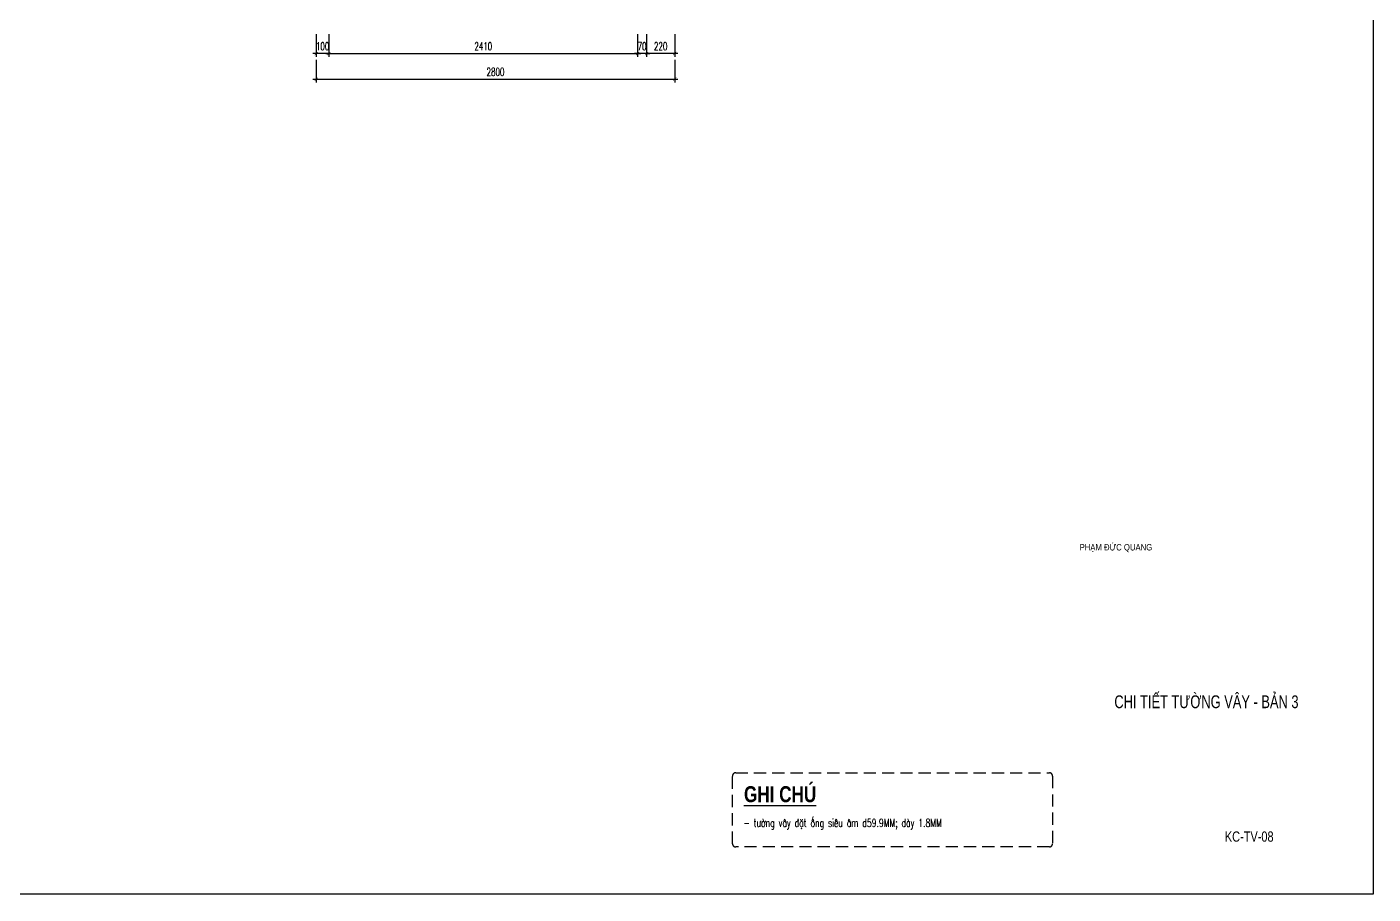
# Model space of a CAD drawing. Header units: millimetres. Extents: x -143570 to 58447, y -1448440 to -1202244.
# Drawn here: x 16397 to 58447, y -1443081 to -1416013 of the extents above; entities that cross this region are included whole.
import ezdxf
from ezdxf.enums import TextEntityAlignment as Align

# ---------------------------------------------------------------- set-up
doc = ezdxf.new("R2010")
doc.units = ezdxf.units.MM
doc.header["$LTSCALE"] = 30
doc.header["$PDMODE"] = 3
doc.linetypes.add('DASHED', pattern=[19.05, 12.7, -6.35])
doc.layers.get('0').update_dxf_attribs({"lineweight": 9})
doc.layers.get('Defpoints').update_dxf_attribs({"lineweight": 9})
for name, color, linetype in [('0-Chu khung ten', 7, 'Continuous'), ('ccu11-Dim', 8, 'Continuous'), ('ccu11-Text', 31, 'Continuous'), ('ccu11-Thay', 7, 'Continuous')]:
    doc.layers.add(name, color=color, linetype=linetype)
doc.layers.add('ccu11-Khuat', color=9, linetype='DASHED', lineweight=30)
doc.styles.add('ccu11-dim', font='vnsimli.shx', dxfattribs={"width": 0.65, "bigfont": 'bigfont.shx'})
doc.styles.add('ccu11-VnAvantH', font='')
doc.styles.add('ccu11-VnAvH-B', font='')
doc.styles.add('ccu11-vnsimli', font='vnsimli.shx', dxfattribs={"width": 0.8, "bigfont": 'vns.shx'})
doc.styles.add('LoGoTTAs1', font='')
doc.styles.add('LoGoTTAs2', font='')
doc.styles.add('VNARIALH', font='')
doc.styles.get('ccu11-VnAvantH').set_extended_font_data('.VnAvantH')
doc.styles.get('ccu11-VnAvH-B').set_extended_font_data('.VnAvantH', bold=True)
doc.styles.get('LoGoTTAs1').set_extended_font_data('.VnArialH')
doc.styles.get('LoGoTTAs2').set_extended_font_data('.VnAvantH')
doc.styles.get('VNARIALH').set_extended_font_data('.VnArialH')
doc.dimstyles.new('ccu11-100x4', dxfattribs={"dimscale": 100, "dimtxt": 2.5, "dimasz": 1, "dimexe": 1, "dimexo": 2, "dimgap": 1, "dimtad": 1, "dimdec": 0, "dimlfac": 0.25, "dimdsep": 46, "dimtxsty": 'ccu11-dim', "dimblk": 'ARCHTICK', "dimcen": -1, "dimdle": 1, "dimclrd": 256, "dimclre": 256, "dimclrt": 3, "dimadec": 0, "dimazin": 2, "dimtfac": 0.1, "dimtdec": 0, "dimtmove": 0, "dimatfit": 1, "dimldrblk": 'ARCHTICK', "dimfxl": 1, "dimtvp": 0.833333, "dimtolj": 1, "dimtzin": 12, "dimarcsym": 0})

# ---------------------------------------------------------------- blocks, each defined once
blk = doc.blocks.new('_ARCHTICK')
at = {"color": 0, "linetype": 'ByBlock', "const_width": 0.15}
blk.add_lwpolyline([(-0.5, -0.5), (0.5, 0.5)], dxfattribs=at)
blk = doc.blocks.new('*D736')
at = {"layer": 'ccu11-Dim', "linetype": 'ByBlock', "lineweight": -2, "ltscale": 30, "transparency": 16777216}
for p, q in [((35753, -1416243), (35753, -1416943)), ((36633, -1416243), (36633, -1416943)), ((36733, -1416843), (35653, -1416843))]:
    blk.add_line(p, q, dxfattribs=at)
at = {"layer": 'Defpoints', "color": 0, "linetype": 'ByBlock', "ltscale": 30, "transparency": 16777216}
for p in [(35753, -1416043), (36633, -1416043), (35753, -1416843)]:
    blk.add_point(p, dxfattribs=at)
at = {"layer": 'ccu11-Dim', "linetype": 'ByBlock', "lineweight": -2, "ltscale": 30, "transparency": 16777216, "xscale": 100, "yscale": 100, "zscale": 100, "rotation": 180}
blk.add_blockref('_ARCHTICK', (35753, -1416843), dxfattribs=at)
at = {"layer": 'ccu11-Dim', "linetype": 'ByBlock', "lineweight": -2, "ltscale": 30, "transparency": 16777216, "xscale": 100, "yscale": 100, "zscale": 100}
blk.add_blockref('_ARCHTICK', (36633, -1416843), dxfattribs=at)
at = {"layer": 'ccu11-Dim', "color": 3, "linetype": 'ByBlock', "ltscale": 30, "transparency": 16777216, "insert": (36193, -1416618), "char_height": 250, "attachment_point": 5, "style": 'ccu11-dim'}
blk.add_mtext('\\A1;220', dxfattribs=at)
blk = doc.blocks.new('*D737')
at = {"layer": 'ccu11-Dim', "linetype": 'ByBlock', "lineweight": -2, "ltscale": 30, "transparency": 16777216}
for p, q in [((25433, -1417043), (25433, -1417743)), ((36633, -1417043), (36633, -1417743)), ((25333, -1417643), (36733, -1417643))]:
    blk.add_line(p, q, dxfattribs=at)
at = {"layer": 'Defpoints', "color": 0, "linetype": 'ByBlock', "ltscale": 30, "transparency": 16777216}
for p in [(25433, -1416843), (36633, -1416843), (36633, -1417643)]:
    blk.add_point(p, dxfattribs=at)
at = {"layer": 'ccu11-Dim', "linetype": 'ByBlock', "lineweight": -2, "ltscale": 30, "transparency": 16777216, "xscale": 100, "yscale": 100, "zscale": 100, "rotation": 180}
blk.add_blockref('_ARCHTICK', (25433, -1417643), dxfattribs=at)
at = {"layer": 'ccu11-Dim', "linetype": 'ByBlock', "lineweight": -2, "ltscale": 30, "transparency": 16777216, "xscale": 100, "yscale": 100, "zscale": 100}
blk.add_blockref('_ARCHTICK', (36633, -1417643), dxfattribs=at)
at = {"layer": 'ccu11-Dim', "color": 3, "linetype": 'ByBlock', "ltscale": 30, "transparency": 16777216, "insert": (31033, -1417418), "char_height": 250, "attachment_point": 5, "style": 'ccu11-dim'}
blk.add_mtext('\\A1;2800', dxfattribs=at)
blk = doc.blocks.new('*D738')
at = {"layer": 'ccu11-Dim', "linetype": 'ByBlock', "lineweight": -2, "ltscale": 30, "transparency": 16777216}
for p, q in [((35473, -1416243), (35473, -1416943)), ((35753, -1416243), (35753, -1416943)), ((35473, -1416843), (35373, -1416843)), ((35753, -1416843), (35473, -1416843)), ((35753, -1416843), (35853, -1416843))]:
    blk.add_line(p, q, dxfattribs=at)
at = {"layer": 'Defpoints', "color": 0, "linetype": 'ByBlock', "ltscale": 30, "transparency": 16777216}
for p in [(35473, -1416043), (35753, -1416043), (35473, -1416843)]:
    blk.add_point(p, dxfattribs=at)
at = {"layer": 'ccu11-Dim', "linetype": 'ByBlock', "lineweight": -2, "ltscale": 30, "transparency": 16777216, "xscale": 100, "yscale": 100, "zscale": 100}
blk.add_blockref('_ARCHTICK', (35473, -1416843), dxfattribs=at)
at = {"layer": 'ccu11-Dim', "linetype": 'ByBlock', "lineweight": -2, "ltscale": 30, "transparency": 16777216, "xscale": 100, "yscale": 100, "zscale": 100, "rotation": 180}
blk.add_blockref('_ARCHTICK', (35753, -1416843), dxfattribs=at)
at = {"layer": 'ccu11-Dim', "color": 3, "linetype": 'ByBlock', "ltscale": 30, "transparency": 16777216, "insert": (35613, -1416618), "char_height": 250, "attachment_point": 5, "style": 'ccu11-dim'}
blk.add_mtext('\\A1;70', dxfattribs=at)
blk = doc.blocks.new('*D739')
at = {"layer": 'ccu11-Dim', "linetype": 'ByBlock', "lineweight": -2, "ltscale": 30, "transparency": 16777216}
for p, q in [((25833, -1416243), (25833, -1416943)), ((35473, -1416243), (35473, -1416943)), ((25733, -1416843), (35573, -1416843))]:
    blk.add_line(p, q, dxfattribs=at)
at = {"layer": 'Defpoints', "color": 0, "linetype": 'ByBlock', "ltscale": 30, "transparency": 16777216}
for p in [(25833, -1416043), (35473, -1416043), (35473, -1416843)]:
    blk.add_point(p, dxfattribs=at)
at = {"layer": 'ccu11-Dim', "linetype": 'ByBlock', "lineweight": -2, "ltscale": 30, "transparency": 16777216, "xscale": 100, "yscale": 100, "zscale": 100, "rotation": 180}
blk.add_blockref('_ARCHTICK', (25833, -1416843), dxfattribs=at)
at = {"layer": 'ccu11-Dim', "linetype": 'ByBlock', "lineweight": -2, "ltscale": 30, "transparency": 16777216, "xscale": 100, "yscale": 100, "zscale": 100}
blk.add_blockref('_ARCHTICK', (35473, -1416843), dxfattribs=at)
at = {"layer": 'ccu11-Dim', "color": 3, "linetype": 'ByBlock', "ltscale": 30, "transparency": 16777216, "insert": (30653, -1416618), "char_height": 250, "attachment_point": 5, "style": 'ccu11-dim'}
blk.add_mtext('\\A1;2410', dxfattribs=at)
blk = doc.blocks.new('*D740')
at = {"layer": 'ccu11-Dim', "linetype": 'ByBlock', "lineweight": -2, "ltscale": 30, "transparency": 16777216}
for p, q in [((25433, -1416243), (25433, -1416943)), ((25833, -1416243), (25833, -1416943)), ((25433, -1416843), (25333, -1416843)), ((25833, -1416843), (25433, -1416843)), ((25833, -1416843), (25933, -1416843))]:
    blk.add_line(p, q, dxfattribs=at)
at = {"layer": 'Defpoints', "color": 0, "linetype": 'ByBlock', "ltscale": 30, "transparency": 16777216}
for p in [(25433, -1416043), (25833, -1416043), (25433, -1416843)]:
    blk.add_point(p, dxfattribs=at)
at = {"layer": 'ccu11-Dim', "linetype": 'ByBlock', "lineweight": -2, "ltscale": 30, "transparency": 16777216, "xscale": 100, "yscale": 100, "zscale": 100}
blk.add_blockref('_ARCHTICK', (25433, -1416843), dxfattribs=at)
at = {"layer": 'ccu11-Dim', "linetype": 'ByBlock', "lineweight": -2, "ltscale": 30, "transparency": 16777216, "xscale": 100, "yscale": 100, "zscale": 100, "rotation": 180}
blk.add_blockref('_ARCHTICK', (25833, -1416843), dxfattribs=at)
at = {"layer": 'ccu11-Dim', "color": 3, "linetype": 'ByBlock', "ltscale": 30, "transparency": 16777216, "insert": (25633, -1416618), "char_height": 250, "attachment_point": 5, "style": 'ccu11-dim'}
blk.add_mtext('\\A1;100', dxfattribs=at)
blk = doc.blocks.new('ccu11_88_tenbv')
at = {"layer": '0-Chu khung ten', "color": 31, "style": 'LoGoTTAs2', "width": 0.8}
for p in [(-8837, 8052), (-8800, 6853)]:
    blk.add_attdef('...', p, '', height=220, dxfattribs=at)
at = {"layer": '0-Chu khung ten', "color": 31}
for tag, height, style, width, p in [('1', 500, 'VNARIALH', 0.85, (-4500, 3869)), ('2', 500, 'VNARIALH', 0.85, (-4500, 2917)), ('S1-01-1', 700, 'LoGoTTAs1', 0.8, (-2250, 607)), ('1/100', 350, 'VNARIALH', 0.85, (-6750, 229))]:
    blk.add_attdef(tag, text='', height=height, dxfattribs=dict(at, style=style, width=width)).set_placement(p, align=Align.CENTER)

msp = doc.modelspace()

# ---------------------------------------------------------------- linework, layer by layer
at = {"layer": 'ccu11-Khuat'}
msp.add_lwpolyline([(38536.52, -1439297.02), (48335.74, -1439297.02, -0.41421356), (48435.74, -1439397.02), (48435.74, -1441509.62, -0.41421356), (48335.74, -1441609.62), (38536.52, -1441609.62, -0.41421356), (38436.52, -1441509.62), (38436.52, -1439397.02, -0.41421356)], format="xyb", close=True, dxfattribs=at)
at = {"layer": 'ccu11-Thay'}
msp.add_lwpolyline([(-25652.83, -1383610.64), (58447.17, -1383610.64), (58447.17, -1443081.35), (-25652.83, -1443081.35)], close=True, dxfattribs=at)

# ---------------------------------------------------------------- block references
at = {"layer": 'ccu11-Text'}
ref = msp.add_blockref('ccu11_88_tenbv', (58459.72, -1443081.35), dxfattribs=dict(at, xscale=0.9648990920163515, yscale=0.9648990920163515, zscale=0.9648990920163515))
ref.add_attrib('1', 'CHI TIÕT T¦êNG V¢Y - B¶N 3', dxfattribs={"layer": '0-Chu khung ten', "color": 1, "height": 400.4762, "style": 'ccu11-VnAvantH', "width": 0.75}).set_placement((53242.17, -1436878.13), align=Align.TOP_CENTER)
ref.add_attrib('S1-01-1', 'kc-tv-08', dxfattribs={"layer": '0-Chu khung ten', "color": 31, "height": 320.381, "style": 'ccu11-VnAvantH', "width": 0.8}).set_placement((54577.34, -1441447.07), align=Align.CENTER)
ref.add_attrib('...', 'ph¹m ®øc quang', dxfattribs={"layer": '0-Chu khung ten', "color": 1, "height": 200.2381, "style": 'ccu11-VnAvantH', "width": 0.9}).set_placement((50413.7, -1432355.57), align=Align.CENTER)

# ---------------------------------------------------------------- texts
at = {"layer": 'ccu11-Text', "style": 'ccu11-VnAvH-B', "width": 0.8}
msp.add_text('%%uGHI CHó', height=500, dxfattribs=at).set_placement((38795.94, -1440213.42))
at = {"layer": 'ccu11-Text', "linetype": 'Continuous', "style": 'ccu11-vnsimli', "width": 0.7}
msp.add_text('- t\xadêng v©y ®Æt èng siªu ©m d59.9MM; dµy 1.8MM', height=250, dxfattribs=at).set_placement((38781.33, -1440985.13))

# ---------------------------------------------------------------- dimensions: what is measured, and where the dimension line sits
at = {"layer": 'ccu11-Dim', "linetype": 'ByBlock', "ltscale": 30}
for base, p1, p2, picture, middle in [((25432.88, -1416843.19), (25832.88, -1416043.2), (25432.88, -1416043.2), '*D740', (25632.88, -1416618.19)), ((35472.88, -1416843.19), (35752.88, -1416043.2), (35472.88, -1416043.2), '*D738', (35612.88, -1416618.19))]:
    dim = msp.add_linear_dim(base=base, p1=p1, p2=p2, dimstyle='ccu11-100x4', override={"dimtix": 1}, dxfattribs=at)
    dim.commit()
    dim.dimension.update_dxf_attribs({"geometry": picture, "text_midpoint": middle})
for base, p1, p2, picture, middle in [((35472.88, -1416843.19), (25832.88, -1416043.2), (35472.88, -1416043.2), '*D739', (30652.88, -1416618.19)), ((35752.88, -1416843.19), (36632.88, -1416043.2), (35752.88, -1416043.2), '*D736', (36192.88, -1416618.19)), ((36632.88, -1417643.19), (25432.88, -1416843.19), (36632.88, -1416843.19), '*D737', (31032.88, -1417418.19))]:
    dim = msp.add_linear_dim(base=base, p1=p1, p2=p2, dimstyle='ccu11-100x4', dxfattribs=at)
    dim.commit()
    dim.dimension.update_dxf_attribs({"geometry": picture, "text_midpoint": middle})

doc.saveas('drawing.dxf')
